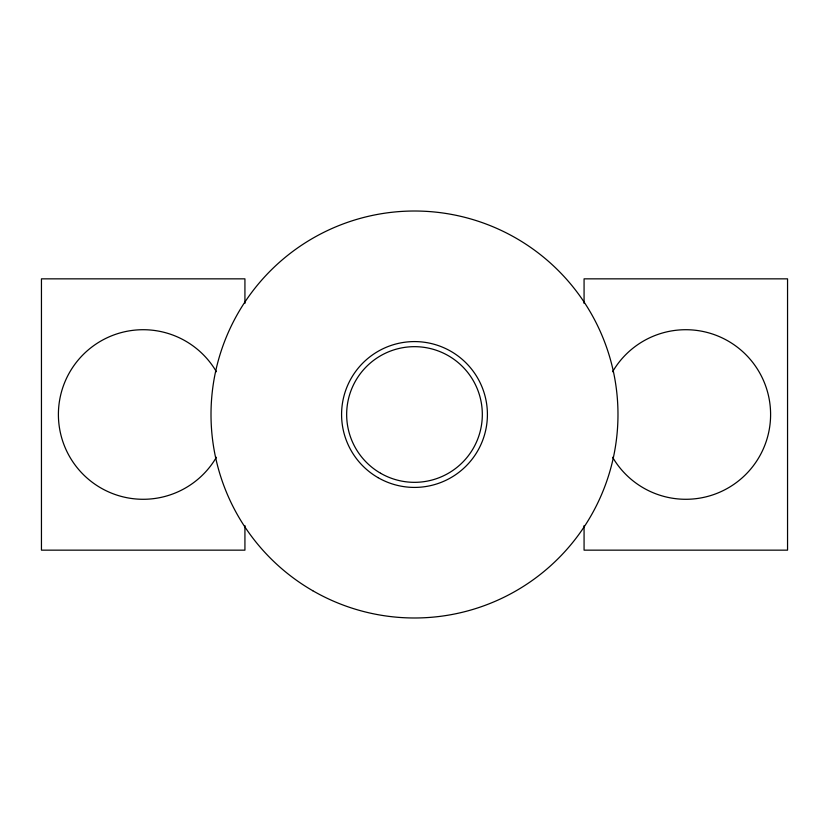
<?xml version="1.0" encoding="UTF-8"?>
<svg xmlns="http://www.w3.org/2000/svg" width="829" height="829" viewBox="0 0 829 829"><rect width="100%" height="100%" fill="white"/><g stroke="black" fill="none" stroke-linecap="round" stroke-linejoin="round"><path stroke-width="1.24" d="M584.072 303.393L584.072 278.845L787.55 278.845L787.55 550.155L584.072 550.155L584.072 525.607M244.928 303.393L244.928 278.845L41.45 278.845L41.45 550.155L244.928 550.155L244.928 525.607M612.6 371.734A84.786 84.786 0 0 1 740.421 349.641A84.786 84.786 0 0 1 740.421 479.359A84.786 84.786 0 0 1 612.6 457.266M216.4 457.266A84.786 84.786 0 0 1 88.579 479.359A84.786 84.786 0 0 1 88.579 349.641A84.786 84.786 0 0 1 216.4 371.734M380.584 473.245A67.823 67.823 0 0 0 482.323 414.5A67.823 67.823 0 0 0 380.584 355.755A67.823 67.823 0 0 0 380.584 473.245M312.761 590.725A203.478 203.478 0 0 0 617.978 414.5A203.478 203.478 0 0 0 312.761 238.275A203.478 203.478 0 0 0 312.761 590.725M378.045 477.649A72.911 72.911 0 0 0 487.411 414.5A72.911 72.911 0 0 0 378.045 351.351A72.911 72.911 0 0 0 378.045 477.649"/></g></svg>
